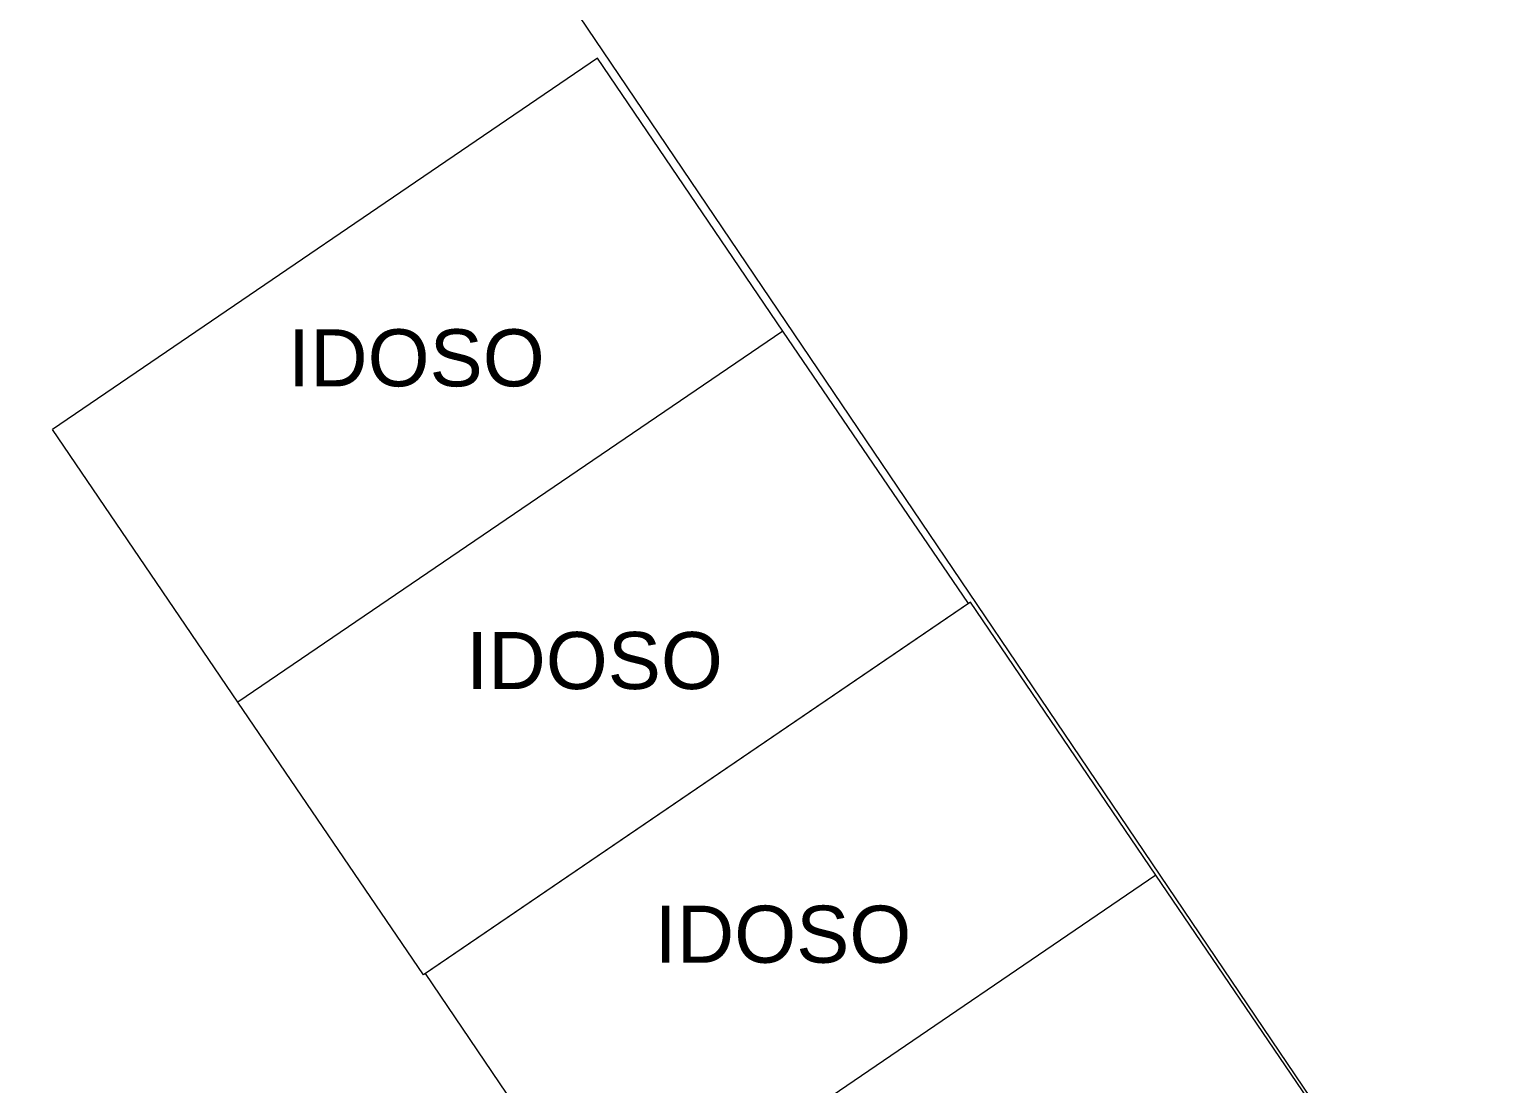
# Model space of a CAD drawing. Header units: metres. Extents: x -71 to 881, y -503 to 661.
# Drawn here: x 188.93 to 200.03, y 547.19 to 555.18 of the extents above; entities that cross this region are included whole.
import ezdxf

# ---------------------------------------------------------------- set-up
doc = ezdxf.new("R2010")
doc.units = ezdxf.units.M
doc.layers.add('04. Pisos', color=8, linetype='Continuous', lineweight=5)
doc.layers.add('05. Textos', color=5, linetype='Continuous', lineweight=0)
doc.styles.get("Standard").update_dxf_attribs({"font": 'arial.ttf'})

msp = doc.modelspace()

# ---------------------------------------------------------------- linework, layer by layer
at = {"layer": '04. Pisos'}
for p, q in [((193.236, 554.958), (189.103, 552.144)), ((194.643, 552.891), (193.236, 554.958)), ((194.643, 552.891), (190.51, 550.078)), ((194.643, 552.891), (190.51, 550.078)), ((196.05, 550.825), (194.643, 552.891)), ((190.51, 550.078), (189.103, 552.144)), ((196.05, 550.825), (191.917, 548.011)), ((196.064, 550.835), (191.931, 548.021)), ((197.471, 548.768), (196.064, 550.835)), ((191.917, 548.011), (190.51, 550.078)), ((197.471, 548.768), (193.338, 545.954)), ((197.471, 548.768), (193.338, 545.954)), ((198.878, 546.702), (197.471, 548.768)), ((193.338, 545.954), (191.931, 548.021))]:
    msp.add_line(p, q, dxfattribs=at)
msp.add_lwpolyline([(187.546, 563.479), (204.135, 538.963), (219.468, 517)], dxfattribs=at)

# ---------------------------------------------------------------- texts
at = {"layer": '05. Textos', "char_height": 0.4326, "attachment_point": 1}
for insert in [(190.889, 552.904), (192.24, 550.61), (193.669, 548.536)]:
    msp.add_mtext_dynamic_manual_height_columns('IDOSO', width=1.21171, gutter_width=2.163, heights=[0], dxfattribs=dict(at, insert=insert))

doc.saveas('drawing.dxf')
